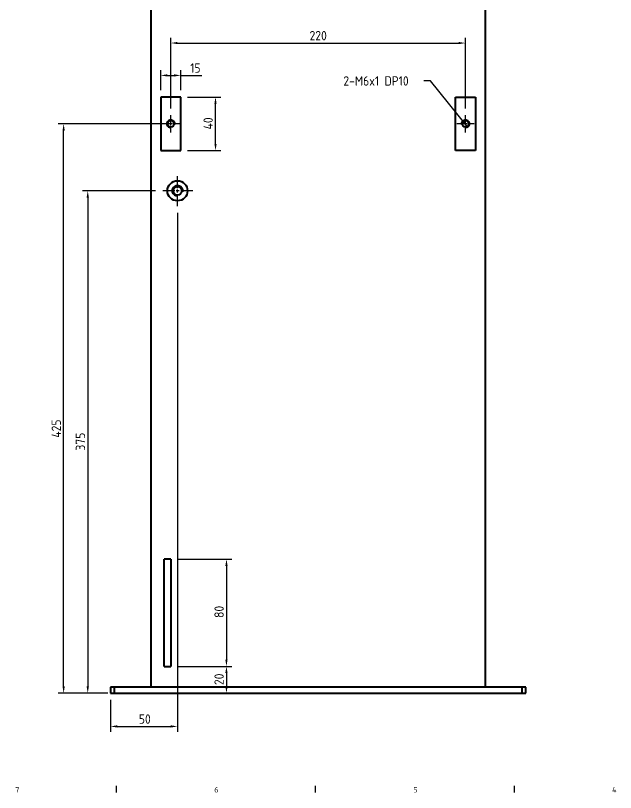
# Model space of a CAD drawing. Header units: millimetres. Extents: x 0 to 2378, y 0 to 1682.
# Drawn here: x 1411 to 1859, y 35 to 615 of the extents above; entities that cross this region are included whole.
import ezdxf

# ---------------------------------------------------------------- set-up
doc = ezdxf.new("R2010")
doc.units = ezdxf.units.MM
doc.header["$LTSCALE"] = 2
doc.linetypes.add('CHAIN', pattern=[0.35429999999999995, 0.2362, -0.0295, 0.0591, -0.0295])
doc.layers.get('0').update_dxf_attribs({"color": 3, "lineweight": 25})
for name, color, linetype, lineweight in [('가시적인 것(ISO)', 3, 'Continuous', 40), ('가시적인 좁은 것(ISO)', 3, 'Continuous', 35), ('경계(ISO)', 7, 'Continuous', 25), ('기호(ISO)', 5, 'Continuous', 25), ('중심 표식(ISO)', 1, 'Continuous', 25), ('치수(ISO)', 2, 'Continuous', 25)]:
    doc.layers.add(name, color=color, linetype=linetype, lineweight=lineweight)
doc.styles.add('문자 텍스트_PSTEK_POSCO', font='isocp.shx')
doc.styles.add('치수 텍스트_PSTEK_POSCO', font='isocp.shx')
doc.dimstyles.new('치수_PSTEK_POSCO', dxfattribs={"dimscale": 2, "dimtxt": 3.5, "dimasz": 2.5, "dimexe": 2, "dimexo": 2.5, "dimgap": 1, "dimtad": 1, "dimrnd": 1e-08, "dimdsep": 46, "dimtxsty": '치수 텍스트_PSTEK_POSCO', "dimcen": 0.09, "dimdle": 10, "dimclrd": 7, "dimclre": 7, "dimclrt": 2, "dimadec": 1, "dimazin": 2, "dimtfac": 1, "dimtmove": 0, "dimatfit": 3, "dimfxl": 0, "dimtolj": 1, "dimlwd": -1, "dimlwe": -1, "dimarcsym": 0})
doc.dimstyles.new('치수_PSTEK_POSCO$7', dxfattribs={"dimscale": 2, "dimtxt": 3.5, "dimasz": 2.5, "dimexe": 2, "dimexo": 2.5, "dimgap": 1, "dimtad": 1, "dimrnd": 1e-08, "dimdsep": 46, "dimtxsty": '치수 텍스트_PSTEK_POSCO', "dimcen": 0.09, "dimdle": 10, "dimclrd": 7, "dimclre": 7, "dimclrt": 2, "dimadec": 1, "dimazin": 2, "dimtfac": 1, "dimtmove": 0, "dimatfit": 3, "dimfxl": 0, "dimtolj": 1, "dimlwd": -1, "dimlwe": -1, "dimarcsym": 0})

# ---------------------------------------------------------------- blocks, each defined once
blk = doc.blocks.new('경계 Default Border')
at = {"layer": '경계(ISO)'}
for p, q in [((743.125, 20), (743.125, 17.59999990463257)), ((817.4375152587891, 20), (817.4375152587891, 17.59999990463257)), ((891.7500305175781, 20), (891.7500305175781, 17.59999990463257))]:
    blk.add_line(p, q, dxfattribs=at)
at = {"layer": '경계(ISO)', "color": 2, "char_height": 2.000000029802322, "attachment_point": 7, "style": '문자 텍스트_PSTEK_POSCO'}
for s, insert in [('7', (705.3984429933756, 17.59523238965776)), ('6', (779.7109429933756, 17.580929648038)), ('5', (854.0234429933757, 17.580929648038)), ('4', (928.221896748788, 17.59999997019768))]:
    blk.add_mtext(s, dxfattribs=dict(at, insert=insert))
blk = doc.blocks.new('*D59')
at = {"layer": 'Defpoints', "color": 0}
for p in [(1446.983541822747, 534.2853762023656), (1526.983541822746, 534.2853762023656), (1481.983541822756, 109.2853762023658)]:
    blk.add_point(p, dxfattribs=at)
at = {"layer": '치수(ISO)', "color": 7}
for p, q in [((1521.983541822746, 534.2853762023656), (1442.983541822747, 534.2853762023656)), ((1446.983541822746, 114.2853762023658), (1446.983541822747, 529.2853762023656)), ((1476.983541822756, 109.2853762023658), (1442.983541822746, 109.2853762023658))]:
    blk.add_line(p, q, dxfattribs=at)
for points in [[(1446.150208489413, 529.2853762023656), (1447.81687515608, 529.2853762023656), (1446.983541822747, 534.2853762023656)], [(1446.150208489413, 114.2853762023658), (1447.81687515608, 114.2853762023658), (1446.983541822746, 109.2853762023658)]]:
    blk.add_solid(points, dxfattribs=at)
at = {"layer": '치수(ISO)', "color": 2, "insert": (1441.482852846369, 299.9904014555352), "char_height": 7, "attachment_point": 4, "rotation": 90, "style": '치수 텍스트_PSTEK_POSCO'}
blk.add_mtext('\\A1;425', dxfattribs=at)
blk = doc.blocks.new('*D60')
at = {"layer": 'Defpoints', "color": 0}
for p in [(1746.983541822746, 594.5819999505669), (1526.983541822746, 540.7438762023658), (1746.983541822746, 540.7438762023658)]:
    blk.add_point(p, dxfattribs=at)
at = {"layer": '치수(ISO)', "color": 7}
for p, q in [((1526.983541822746, 545.7438762023658), (1526.983541822746, 598.5819999505669)), ((1746.983541822746, 545.7438762023658), (1746.983541822746, 598.5819999505669)), ((1531.983541822746, 594.5819999505669), (1741.983541822746, 594.5819999505669))]:
    blk.add_line(p, q, dxfattribs=at)
for points in [[(1531.983541822746, 595.4153332839003), (1531.983541822746, 593.7486666172335), (1526.983541822746, 594.5819999505669)], [(1741.983541822746, 595.4153332839003), (1741.983541822746, 593.7486666172335), (1746.983541822746, 594.5819999505669)]]:
    blk.add_solid(points, dxfattribs=at)
at = {"layer": '치수(ISO)', "color": 2, "insert": (1630.591907964479, 600.0826889269449), "char_height": 7, "attachment_point": 4, "style": '치수 텍스트_PSTEK_POSCO'}
blk.add_mtext('\\A1;220', dxfattribs=at)
blk = doc.blocks.new('*D61')
at = {"layer": 'Defpoints', "color": 0}
for p in [(1534.483541822746, 554.2853762023658), (1560.380724477265, 554.2853762023658), (1534.483541822746, 514.2853762023658)]:
    blk.add_point(p, dxfattribs=at)
at = {"layer": '치수(ISO)', "color": 7}
for p, q in [((1539.483541822746, 554.2853762023658), (1564.380724477265, 554.2853762023658)), ((1560.380724477265, 519.2853762023658), (1560.380724477265, 549.2853762023658)), ((1539.483541822746, 514.2853762023658), (1564.380724477265, 514.2853762023658))]:
    blk.add_line(p, q, dxfattribs=at)
for points in [[(1559.547391143932, 549.2853762023658), (1561.214057810599, 549.2853762023658), (1560.380724477265, 554.2853762023658)], [(1559.547391143932, 519.2853762023658), (1561.214057810599, 519.2853762023658), (1560.380724477265, 514.2853762023658)]]:
    blk.add_solid(points, dxfattribs=at)
at = {"layer": '치수(ISO)', "color": 2, "insert": (1554.880724477265, 530.082620296854), "char_height": 7, "attachment_point": 4, "rotation": 90, "style": '치수 텍스트_PSTEK_POSCO'}
blk.add_mtext('\\A1;40', dxfattribs=at)
blk = doc.blocks.new('*D84')
at = {"layer": 'Defpoints', "color": 0}
for p in [(1531.983541822746, 472.7853762023658), (1481.983541822756, 109.2853762023658), (1531.983541822746, 84.44704771104043)]:
    blk.add_point(p, dxfattribs=at)
at = {"layer": '치수(ISO)', "color": 7}
for p, q in [((1531.983541822746, 467.7853762023658), (1531.983541822746, 80.44704771104045)), ((1481.983541822756, 104.2853762023658), (1481.983541822756, 80.44704771104043)), ((1486.983541822756, 84.44704771104043), (1526.983541822746, 84.44704771104043))]:
    blk.add_line(p, q, dxfattribs=at)
for points in [[(1486.983541822756, 85.28038104437375), (1486.983541822756, 83.6137143777071), (1481.983541822756, 84.44704771104043)], [(1526.983541822746, 85.28038104437375), (1526.983541822746, 83.6137143777071), (1531.983541822746, 84.44704771104043)]]:
    blk.add_solid(points, dxfattribs=at)
at = {"layer": '치수(ISO)', "color": 2, "insert": (1503.130785917239, 89.94704771104043), "char_height": 7, "attachment_point": 4, "style": '치수 텍스트_PSTEK_POSCO'}
blk.add_mtext('\\A1;50', dxfattribs=at)
blk = doc.blocks.new('*D85')
at = {"layer": 'Defpoints', "color": 0}
for p in [(1519.483541822746, 570.4332492969039), (1519.483541822746, 554.2853762023658), (1534.483541822746, 554.2853762023658)]:
    blk.add_point(p, dxfattribs=at)
at = {"layer": '치수(ISO)', "color": 7}
for p, q in [((1519.483541822746, 559.2853762023658), (1519.483541822746, 574.4332492969039)), ((1534.483541822746, 559.2853762023658), (1534.483541822746, 574.4332492969039)), ((1524.483541822746, 570.4332492969039), (1529.483541822746, 570.4332492969039)), ((1534.483541822746, 570.4332492969039), (1550.073491316408, 570.4332492969039))]:
    blk.add_line(p, q, dxfattribs=at)
for points in [[(1524.483541822746, 571.2665826302373), (1524.483541822746, 569.5999159635705), (1519.483541822746, 570.4332492969039)], [(1529.483541822746, 571.2665826302373), (1529.483541822746, 569.5999159635705), (1534.483541822746, 570.4332492969039)]]:
    blk.add_solid(points, dxfattribs=at)
at = {"layer": '치수(ISO)', "color": 2, "insert": (1541.483541822746, 575.9332492969039), "char_height": 7, "attachment_point": 4, "style": '치수 텍스트_PSTEK_POSCO'}
blk.add_mtext('\\A1;15', dxfattribs=at)
blk = doc.blocks.new('*D86')
at = {"layer": 'Defpoints', "color": 0}
for p in [(1520.483541822746, 484.2853762023657), (1464.983541822758, 109.2853762023658), (1484.983541822758, 109.2853762023658)]:
    blk.add_point(p, dxfattribs=at)
at = {"layer": '치수(ISO)', "color": 7}
for p, q in [((1515.483541822746, 484.2853762023657), (1460.983541822758, 484.2853762023657)), ((1464.983541822758, 479.2853762023657), (1464.983541822758, 114.2853762023658)), ((1479.983541822758, 109.2853762023658), (1460.983541822758, 109.2853762023658))]:
    blk.add_line(p, q, dxfattribs=at)
for points in [[(1464.150208489425, 479.2853762023657), (1465.816875156091, 479.2853762023657), (1464.983541822758, 484.2853762023657)], [(1464.150208489425, 114.2853762023658), (1465.816875156091, 114.2853762023658), (1464.983541822758, 109.2853762023658)]]:
    blk.add_solid(points, dxfattribs=at)
at = {"layer": '치수(ISO)', "color": 2, "insert": (1459.483541822758, 290.3404014555351), "char_height": 7, "attachment_point": 4, "rotation": 90, "style": '치수 텍스트_PSTEK_POSCO'}
blk.add_mtext('\\A1;375', dxfattribs=at)
blk = doc.blocks.new('*D87')
at = {"layer": 'Defpoints', "color": 0}
for p in [(1526.983541822768, 129.2853762023657), (1484.983541822758, 109.2853762023658), (1568.546285435557, 109.2853762023657)]:
    blk.add_point(p, dxfattribs=at)
at = {"layer": '치수(ISO)', "color": 7}
for p, q in [((1531.983541822768, 129.2853762023657), (1572.546285435557, 129.2853762023657)), ((1568.546285435557, 124.2853762023657), (1568.546285435557, 114.2853762023657))]:
    blk.add_line(p, q, dxfattribs=at)
for points in [[(1567.712952102224, 124.2853762023657), (1569.379618768891, 124.2853762023657), (1568.546285435557, 129.2853762023657)], [(1567.712952102224, 114.2853762023657), (1569.379618768891, 114.2853762023657), (1568.546285435557, 109.2853762023657)]]:
    blk.add_solid(points, dxfattribs=at)
at = {"layer": '치수(ISO)', "color": 2, "insert": (1563.045596459179, 115.343742344098), "char_height": 7, "attachment_point": 4, "rotation": 90, "style": '치수 텍스트_PSTEK_POSCO'}
blk.add_mtext('\\A1;20', dxfattribs=at)
blk = doc.blocks.new('*D88')
at = {"layer": 'Defpoints', "color": 0}
for p in [(1526.983541822769, 209.2853762023657), (1526.983541822768, 129.2853762023657), (1568.546285435557, 129.2853762023657)]:
    blk.add_point(p, dxfattribs=at)
at = {"layer": '치수(ISO)', "color": 7}
for p, q in [((1531.983541822769, 209.2853762023657), (1572.546285435557, 209.2853762023657)), ((1568.546285435557, 204.2853762023657), (1568.546285435557, 134.2853762023657)), ((1531.983541822768, 129.2853762023657), (1572.546285435557, 129.2853762023657))]:
    blk.add_line(p, q, dxfattribs=at)
for points in [[(1567.712952102224, 204.2853762023657), (1569.379618768891, 204.2853762023657), (1568.546285435557, 209.2853762023657)], [(1567.712952102224, 134.2853762023657), (1569.379618768891, 134.2853762023657), (1568.546285435557, 129.2853762023657)]]:
    blk.add_solid(points, dxfattribs=at)
at = {"layer": '치수(ISO)', "color": 2, "insert": (1563.046285435557, 165.4326202968539), "char_height": 7, "attachment_point": 4, "rotation": 90, "style": '치수 텍스트_PSTEK_POSCO'}
blk.add_mtext('\\A1;80', dxfattribs=at)

msp = doc.modelspace()

# ---------------------------------------------------------------- linework, layer by layer
at = {"layer": '가시적인 것(ISO)'}
for p, q in [((1511.983541822736, 963.2853762023658), (1511.983541822736, 113.7853762023659)), ((1761.983541822736, 113.7853762023657), (1761.983541822736, 963.2853762023658)), ((1519.483541822746, 554.2853762023658), (1519.483541822746, 514.2853762023658)), ((1534.483541822746, 554.2853762023658), (1519.483541822746, 554.2853762023658)), ((1534.483541822746, 514.2853762023658), (1534.483541822746, 554.2853762023658)), ((1739.483541822746, 554.2853762023658), (1754.483541822746, 554.2853762023658)), ((1739.483541822746, 514.2853762023658), (1739.483541822746, 554.2853762023658)), ((1754.483541822746, 554.2853762023658), (1754.483541822746, 514.2853762023658)), ((1519.483541822746, 514.2853762023658), (1534.483541822746, 514.2853762023658)), ((1754.483541822746, 514.2853762023658), (1739.483541822746, 514.2853762023658)), ((1526.983541822768, 209.2853762023657), (1521.983541822768, 209.2853762023657)), ((1521.98354182277, 206.2853762023657), (1521.983541822768, 209.2853762023657)), ((1526.983541822768, 209.2853762023657), (1526.98354182277, 206.2853762023657)), ((1521.98354182277, 132.2853762023658), (1521.98354182277, 206.2853762023657)), ((1526.98354182277, 206.2853762023657), (1526.98354182277, 132.2853762023658)), ((1521.983541822768, 129.2853762023657), (1521.98354182277, 132.2853762023658)), ((1521.983541822768, 129.2853762023657), (1526.983541822768, 129.2853762023657)), ((1526.98354182277, 132.2853762023658), (1526.983541822768, 129.2853762023657)), ((1484.983541822758, 113.7853762023657), (1481.983541822756, 113.7853762023657)), ((1481.983541822756, 113.7853762023657), (1481.983541822756, 109.2853762023658)), ((1484.983541822758, 109.2853762023658), (1484.983541822758, 113.7853762023657)), ((1788.983541822758, 113.7853762023657), (1484.983541822758, 113.7853762023657)), ((1791.983541822756, 113.7853762023657), (1788.983541822758, 113.7853762023657)), ((1788.983541822758, 113.7853762023657), (1788.983541822758, 109.2853762023658)), ((1791.983541822756, 109.2853762023658), (1791.983541822756, 113.7853762023657)), ((1481.983541822756, 109.2853762023658), (1484.983541822758, 109.2853762023658)), ((1484.983541822758, 109.2853762023658), (1788.983541822758, 109.2853762023658)), ((1788.983541822758, 109.2853762023658), (1791.983541822756, 109.2853762023658))]:
    msp.add_line(p, q, dxfattribs=at)
for centre, radius in [((1526.983541822746, 534.2853762023658), 2.4585), ((1746.983541822746, 534.2853762023658), 2.4585), ((1531.983541822746, 484.2853762023657), 7.499999999999992), ((1531.983541822746, 484.2853762023657), 3.3235)]:
    msp.add_circle(centre, radius, dxfattribs=at)
at = {"layer": '가시적인 좁은 것(ISO)'}
for centre, radius, start, end in [((1526.983541822746, 534.2853762023656), 2.999999999999806, 350.0000000000023, 259.9999999999513), ((1746.983541822746, 534.2853762023658), 3.000000000000025, 280.000000000048, 189.999999999998), ((1531.983541822746, 484.2853762023657), 4.000000000000005, 350.0000000000003, 259.9999999999518)]:
    msp.add_arc(centre, radius, start, end, dxfattribs=at)
at = {"layer": '중심 표식(ISO)', "linetype": 'CHAIN', "ltscale": 7.176632881164551}
for p, q in [((1526.983541822746, 527.8268762023657), (1526.983541822746, 540.7438762023658)), ((1746.983541822746, 527.8268762023657), (1746.983541822746, 540.7438762023658)), ((1533.442041822746, 534.2853762023658), (1520.525041822747, 534.2853762023658)), ((1753.442041822746, 534.2853762023658), (1740.525041822747, 534.2853762023658))]:
    msp.add_line(p, q, dxfattribs=at)
at = {"layer": '중심 표식(ISO)', "linetype": 'CHAIN', "ltscale": 19.05165100097656}
for p, q in [((1531.983541822746, 472.7853762023658), (1531.983541822746, 495.7853762023657)), ((1543.483541822746, 484.2853762023657), (1520.483541822746, 484.2853762023657))]:
    msp.add_line(p, q, dxfattribs=at)

# ---------------------------------------------------------------- block references
at = {"xscale": 2, "yscale": 2, "zscale": 2}
msp.add_blockref('경계 Default Border', (0, 0), dxfattribs=at)

# ---------------------------------------------------------------- texts
at = {"layer": '기호(ISO)', "color": 2, "insert": (1655.855681932916, 566.2953477114715), "char_height": 6.99999988079071, "width": 58.15264444351186, "attachment_point": 4, "line_spacing_factor": 0.612500011920929, "style": '치수 텍스트_PSTEK_POSCO'}
msp.add_mtext('{2-M6x1 DP10}', dxfattribs=at)

# ---------------------------------------------------------------- dimensions: what is measured, and where the dimension line sits
at = {"layer": '치수(ISO)', "color": 7}
dim = msp.add_linear_dim(base=(1746.983541822746, 594.5819999505669), p1=(1526.983541822746, 540.7438762023658), p2=(1746.983541822746, 540.7438762023658), dimstyle='치수_PSTEK_POSCO', override={"dimdec": 2, "dimtp": 0, "dimtm": -0, "dimtdec": 2, "dimtofl": 0, "dimatfit": 1}, dxfattribs=at)
dim.commit()
dim.dimension.update_dxf_attribs({"geometry": '*D60', "text_midpoint": (1636.983541822746, 594.5819999505669), "dimtype": 160})
for base, p1, p2, angle, override, picture, middle in [((1519.483541822746, 570.4332492969039), (1534.483541822746, 554.2853762023658), (1519.483541822746, 554.2853762023658), 180, {"dimdec": 2, "dimtp": 0, "dimtm": -0, "dimtdec": 2, "dimtofl": 0, "dimatfit": 2}, '*D85', (1544.778516569577, 570.4332492969039)), ((1560.380724477265, 554.2853762023658), (1534.483541822746, 514.2853762023658), (1534.483541822746, 554.2853762023658), 90, {"dimdec": 2, "dimtp": 0, "dimtm": -0, "dimtdec": 2, "dimtofl": 0, "dimatfit": 1}, '*D61', (1560.380724477265, 534.2853762023658)), ((1446.983541822747, 534.2853762023656), (1481.983541822756, 109.2853762023658), (1526.983541822746, 534.2853762023656), 90, {"dimdec": 2, "dimtp": 0, "dimtm": -0, "dimtdec": 2, "dimtofl": 0, "dimatfit": 1}, '*D59', (1446.983541822746, 306.7853762023657)), ((1464.983541822758, 109.2853762023658), (1520.483541822746, 484.2853762023657), (1484.983541822758, 109.2853762023658), 90, {"dimdec": 2, "dimtp": 0, "dimtm": -0, "dimtdec": 2, "dimtofl": 0, "dimatfit": 1}, '*D86', (1464.983541822758, 296.7853762023657)), ((1531.983541822746, 84.44704771104043), (1481.983541822756, 109.2853762023658), (1531.983541822746, 472.7853762023658), 180, {"dimdec": 2, "dimtp": 0, "dimtm": -0, "dimtdec": 2, "dimtofl": 0, "dimatfit": 1}, '*D84', (1506.983541822751, 84.44704771104043)), ((1568.546285435557, 129.2853762023657), (1526.983541822769, 209.2853762023657), (1526.983541822768, 129.2853762023657), 90, {"dimdec": 2, "dimtp": 0, "dimtm": -0, "dimtdec": 2, "dimtofl": 0, "dimatfit": 1}, '*D88', (1568.546285435557, 169.2853762023657)), ((1568.546285435557, 109.2853762023657), (1526.983541822768, 129.2853762023657), (1484.983541822758, 109.2853762023658), 90, {"dimdec": 2, "dimse2": 1, "dimtp": 0, "dimtm": -0, "dimtdec": 2, "dimtofl": 0, "dimatfit": 1}, '*D87', (1568.546285435557, 119.2853762023658))]:
    dim = msp.add_linear_dim(base=base, p1=p1, p2=p2, angle=angle, dimstyle='치수_PSTEK_POSCO', override=override, dxfattribs=at)
    dim.commit()
    dim.dimension.update_dxf_attribs({"geometry": picture, "text_midpoint": middle, "dimtype": 160})

# ---------------------------------------------------------------- leaders
at = {"layer": '기호(ISO)', "color": 7, "annotation_type": 0, "has_hookline": 1, "hookline_direction": 1, "text_width": 49.88326686702845}
msp.add_leader([(1748.787537101327, 531.8883778638474), (1721.008326376428, 566.2953477114715), (1716.008326376428, 566.2953477114715)], dimstyle='치수_PSTEK_POSCO$7', override={"dimtad": 0}, dxfattribs=at)

doc.saveas('drawing.dxf')
